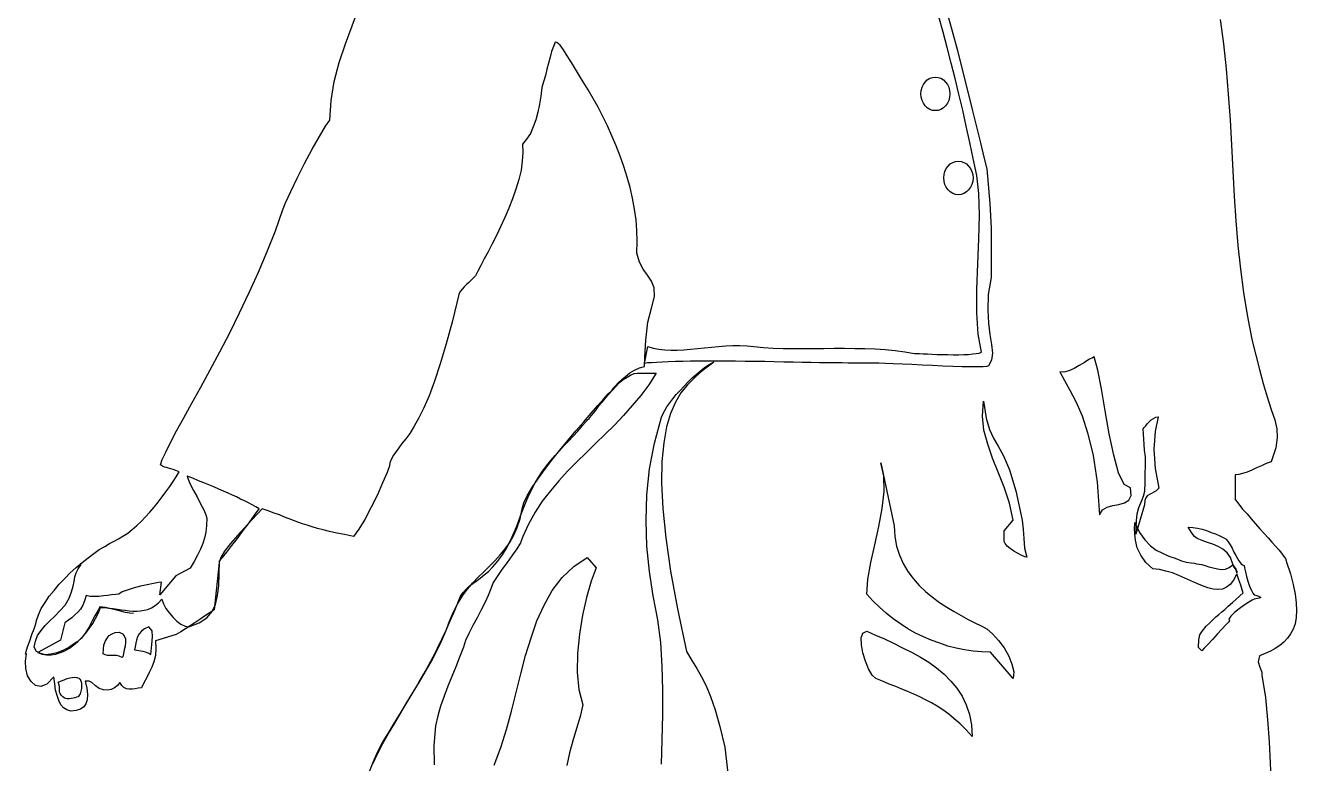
# Model space of a CAD drawing. Header units: millimetres. Extents: x -1583.85 to -1582.96, y 1850.07 to 1851.74.
# Drawn here: x -1583.848 to -1583.066, y 1850.815 to 1851.269 of the extents above; entities that cross this region are included whole.
import ezdxf

# ---------------------------------------------------------------- set-up
doc = ezdxf.new("R2010")
doc.units = ezdxf.units.MM
doc.header["$LTSCALE"] = 10
doc.layers.add('Humanos', color=2, linetype='Continuous')

msp = doc.modelspace()

# ---------------------------------------------------------------- linework, layer by layer
at = {"layer": 'Humanos'}
for points in [[(-1583.63422, 1850.81461), (-1583.63134, 1850.82074), (-1583.62808, 1850.82707), (-1583.62464, 1850.83339), (-1583.6208, 1850.83972), (-1583.61716, 1850.84605), (-1583.61333, 1850.85238), (-1583.60949, 1850.8587), (-1583.60565, 1850.86503), (-1583.60202, 1850.87135), (-1583.59837, 1850.87748), (-1583.59512, 1850.88381), (-1583.59204, 1850.89014), (-1583.58936, 1850.89627), (-1583.58707, 1850.9024), (-1583.58476, 1850.90815), (-1583.58208, 1850.91333), (-1583.5792, 1850.91793), (-1583.57613, 1850.92215), (-1583.57287, 1850.92598), (-1583.56943, 1850.92943), (-1583.56597, 1850.93288), (-1583.56252, 1850.93633), (-1583.55926, 1850.93959), (-1583.55601, 1850.94323), (-1583.55294, 1850.94688), (-1583.55006, 1850.95091), (-1583.54757, 1850.95531), (-1583.54547, 1850.9601), (-1583.54374, 1850.96547), (-1583.5424, 1850.97161), (-1583.54144, 1850.97525), (-1583.53932, 1850.97947), (-1583.53645, 1850.98445), (-1583.53281, 1850.98982), (-1583.52879, 1850.99557), (-1583.52418, 1851.00151), (-1583.51939, 1851.00765), (-1583.51441, 1851.01359), (-1583.50942, 1851.01953), (-1583.50463, 1851.02509), (-1583.50003, 1851.03046), (-1583.49601, 1851.03506), (-1583.49236, 1851.03908), (-1583.48949, 1851.04234), (-1583.48737, 1851.04445), (-1583.48642, 1851.0458), (-1583.48507, 1851.04733), (-1583.48335, 1851.04906), (-1583.48124, 1851.05116), (-1583.47894, 1851.05308), (-1583.47626, 1851.05519), (-1583.47338, 1851.05691), (-1583.47032, 1851.05825), (-1583.46725, 1851.05921), (-1583.46706, 1851.06497), (-1583.46648, 1851.07532), (-1583.46514, 1851.08643), (-1583.46284, 1851.09506), (-1583.46111, 1851.10215), (-1583.46131, 1851.10753), (-1583.46284, 1851.11174), (-1583.46533, 1851.11538), (-1583.46802, 1851.11902), (-1583.47032, 1851.12344), (-1583.47185, 1851.12899), (-1583.47166, 1851.13628), (-1583.47185, 1851.14279), (-1583.47242, 1851.1495), (-1583.47338, 1851.15602), (-1583.47453, 1851.16273), (-1583.47607, 1851.16925), (-1583.47798, 1851.17577), (-1583.4799, 1851.18228), (-1583.4822, 1851.18861), (-1583.4847, 1851.19494), (-1583.48737, 1851.20107), (-1583.49006, 1851.20721), (-1583.49293, 1851.21296), (-1583.49581, 1851.21871), (-1583.49888, 1851.22408), (-1583.50195, 1851.22944), (-1583.50501, 1851.23443), (-1583.50713, 1851.23807), (-1583.50962, 1851.24209), (-1583.51211, 1851.24631), (-1583.51479, 1851.25034), (-1583.51709, 1851.25398), (-1583.5192, 1851.25686), (-1583.52112, 1851.25859), (-1583.52227, 1851.25877), (-1583.52323, 1851.25609), (-1583.52437, 1851.25302), (-1583.52534, 1851.24957), (-1583.5263, 1851.24593), (-1583.52725, 1851.24209), (-1583.52821, 1851.23826), (-1583.52936, 1851.23443), (-1583.53032, 1851.23078), (-1583.53089, 1851.22561), (-1583.53185, 1851.22062), (-1583.53281, 1851.21564), (-1583.53415, 1851.21104), (-1583.53569, 1851.20663), (-1583.53741, 1851.20261), (-1583.53971, 1851.19896), (-1583.54221, 1851.1959), (-1583.54201, 1851.19091), (-1583.5424, 1851.18554), (-1583.54317, 1851.17999), (-1583.54451, 1851.17423), (-1583.54642, 1851.16829), (-1583.54834, 1851.16235), (-1583.55064, 1851.1566), (-1583.55313, 1851.15084), (-1583.55582, 1851.1451), (-1583.55831, 1851.13972), (-1583.56099, 1851.13455), (-1583.56348, 1851.12976), (-1583.56578, 1851.12535), (-1583.5679, 1851.12132), (-1583.56981, 1851.11788), (-1583.57115, 1851.115), (-1583.57269, 1851.11346), (-1583.57403, 1851.11212), (-1583.57537, 1851.11078), (-1583.5769, 1851.10944), (-1583.57805, 1851.1081), (-1583.57939, 1851.10676), (-1583.58055, 1851.10522), (-1583.58151, 1851.1035), (-1583.58534, 1851.0872), (-1583.58917, 1851.07302), (-1583.59281, 1851.06075), (-1583.59646, 1851.0502), (-1583.59972, 1851.0412), (-1583.60298, 1851.03372), (-1583.60604, 1851.02759), (-1583.60891, 1851.02241), (-1583.6116, 1851.018), (-1583.61409, 1851.01455), (-1583.61639, 1851.01167), (-1583.61831, 1851.00918), (-1583.62003, 1851.00688), (-1583.62157, 1851.00458), (-1583.62291, 1851.00227), (-1583.62387, 1850.99978), (-1583.62406, 1850.99806), (-1583.62559, 1850.99384), (-1583.62828, 1850.98752), (-1583.63154, 1850.98023), (-1583.63537, 1850.97256), (-1583.6392, 1850.96509), (-1583.64285, 1850.95895), (-1583.64611, 1850.95454), (-1583.65167, 1850.9557), (-1583.65646, 1850.95665), (-1583.66086, 1850.95761), (-1583.66489, 1850.95857), (-1583.66834, 1850.95953), (-1583.6716, 1850.96049), (-1583.67467, 1850.96144), (-1583.67754, 1850.9624), (-1583.68042, 1850.96336), (-1583.6831, 1850.96432), (-1583.68578, 1850.96547), (-1583.68866, 1850.96643), (-1583.69172, 1850.96777), (-1583.69498, 1850.96892), (-1583.69862, 1850.97026), (-1583.70246, 1850.97161), (-1583.70514, 1850.96854), (-1583.70897, 1850.96451), (-1583.71319, 1850.95991), (-1583.7176, 1850.95512), (-1583.72182, 1850.95014), (-1583.72547, 1850.94553), (-1583.72776, 1850.94151), (-1583.72873, 1850.93844), (-1583.73198, 1850.90949), (-1583.73505, 1850.90739), (-1583.73792, 1850.90547), (-1583.7408, 1850.90336), (-1583.74368, 1850.90144), (-1583.74655, 1850.89953), (-1583.74943, 1850.89761), (-1583.7523, 1850.89588), (-1583.75518, 1850.89416), (-1583.76802, 1850.89032), (-1583.76783, 1850.88553), (-1583.76802, 1850.88132), (-1583.76898, 1850.87748), (-1583.77032, 1850.87403), (-1583.77186, 1850.87078), (-1583.77339, 1850.86771), (-1583.77512, 1850.86445), (-1583.77665, 1850.86138), (-1583.77856, 1850.8612), (-1583.78048, 1850.86081), (-1583.7824, 1850.86061), (-1583.78412, 1850.86061), (-1583.78585, 1850.86081), (-1583.78738, 1850.86158), (-1583.78873, 1850.86273), (-1583.78987, 1850.86464), (-1583.79141, 1850.86273), (-1583.79313, 1850.86138), (-1583.79524, 1850.86043), (-1583.79754, 1850.86004), (-1583.80003, 1850.86024), (-1583.80252, 1850.861), (-1583.80482, 1850.86254), (-1583.80713, 1850.86464), (-1583.80866, 1850.86541), (-1583.80943, 1850.8656), (-1583.81, 1850.8656), (-1583.81115, 1850.8656), (-1583.8102, 1850.8612), (-1583.80981, 1850.85736), (-1583.81, 1850.8541), (-1583.81077, 1850.85161), (-1583.81211, 1850.84969), (-1583.81403, 1850.84835), (-1583.81671, 1850.84739), (-1583.81997, 1850.847), (-1583.82246, 1850.84777), (-1583.82458, 1850.84912), (-1583.82611, 1850.85103), (-1583.82745, 1850.85352), (-1583.82841, 1850.85659), (-1583.82937, 1850.86004), (-1583.82994, 1850.86387), (-1583.83051, 1850.86809), (-1583.83473, 1850.86369), (-1583.83856, 1850.86215), (-1583.84182, 1850.86273), (-1583.84451, 1850.86522), (-1583.84662, 1850.86886), (-1583.84777, 1850.87327), (-1583.84796, 1850.87786), (-1583.84738, 1850.88227), (-1583.84796, 1850.88208), (-1583.84758, 1850.88381), (-1583.84662, 1850.88668), (-1583.84528, 1850.89032), (-1583.84393, 1850.89416), (-1583.84259, 1850.8978), (-1583.84163, 1850.90087), (-1583.84125, 1850.90279), (-1583.83991, 1850.90642), (-1583.83819, 1850.91026), (-1583.83588, 1850.9139), (-1583.83339, 1850.91774), (-1583.83032, 1850.92138), (-1583.82725, 1850.92522), (-1583.82381, 1850.92866), (-1583.82036, 1850.93211), (-1583.81671, 1850.93537), (-1583.81307, 1850.93844), (-1583.80943, 1850.94132), (-1583.80598, 1850.944), (-1583.80252, 1850.94649), (-1583.79908, 1850.94841), (-1583.7962, 1850.95032), (-1583.79333, 1850.95167), (-1583.79064, 1850.95301), (-1583.78796, 1850.95474), (-1583.78508, 1850.95665), (-1583.7824, 1850.95876), (-1583.77952, 1850.96126), (-1583.77684, 1850.96375), (-1583.77416, 1850.96662), (-1583.77147, 1850.96949), (-1583.76879, 1850.97256), (-1583.7663, 1850.97563), (-1583.76381, 1850.97889), (-1583.76151, 1850.98196), (-1583.7592, 1850.98522), (-1583.75709, 1850.98829), (-1583.75518, 1850.99135), (-1583.75345, 1850.99442), (-1583.75537, 1850.99518), (-1583.75709, 1850.99576), (-1583.75862, 1850.99614), (-1583.75997, 1850.99653), (-1583.76112, 1850.99691), (-1583.76246, 1850.9973), (-1583.76361, 1850.99787), (-1583.76495, 1850.99864), (-1583.76381, 1851.0019), (-1583.76169, 1851.0065), (-1583.75882, 1851.01244), (-1583.75499, 1851.01953), (-1583.75057, 1851.02759), (-1583.74559, 1851.03659), (-1583.74003, 1851.04637), (-1583.73428, 1851.05711), (-1583.72834, 1851.06823), (-1583.72221, 1851.07992), (-1583.71626, 1851.09219), (-1583.71032, 1851.10464), (-1583.70457, 1851.11711), (-1583.6992, 1851.12995), (-1583.69422, 1851.14261), (-1583.6898, 1851.15526), (-1583.68808, 1851.15986), (-1583.68482, 1851.16676), (-1583.6808, 1851.175), (-1583.6764, 1851.18401), (-1583.6716, 1851.19283), (-1583.66719, 1851.20069), (-1583.66336, 1851.20701), (-1583.66068, 1851.21085), (-1583.65991, 1851.22292), (-1583.65799, 1851.23462), (-1583.65493, 1851.24631), (-1583.65109, 1851.25763), (-1583.64707, 1851.26874), (-1583.64285, 1851.27986)], [(-1583.28168, 1851.2789), (-1583.27823, 1851.26625), (-1583.27478, 1851.2536), (-1583.27171, 1851.24113), (-1583.26865, 1851.22906), (-1583.26577, 1851.21737), (-1583.26309, 1851.20663), (-1583.26059, 1851.19686), (-1583.25849, 1851.18804), (-1583.25676, 1851.18075), (-1583.25484, 1851.15948), (-1583.25407, 1851.14433), (-1583.25407, 1851.13053), (-1583.25407, 1851.11385), (-1583.2558, 1851.1035), (-1583.25619, 1851.0941), (-1583.25561, 1851.08586), (-1583.25484, 1851.07877), (-1583.25389, 1851.07263), (-1583.25331, 1851.06726), (-1583.25389, 1851.06304), (-1583.25561, 1851.0596), (-1583.25676, 1851.05921), (-1583.25906, 1851.05902), (-1583.26251, 1851.05902), (-1583.26673, 1851.05902), (-1583.27191, 1851.05902), (-1583.27766, 1851.05921), (-1583.28379, 1851.05941), (-1583.29011, 1851.05978), (-1583.29644, 1851.05998), (-1583.30277, 1851.06037), (-1583.30871, 1851.06055), (-1583.31427, 1851.06075), (-1583.31906, 1851.06094), (-1583.32309, 1851.06113), (-1583.32616, 1851.06113), (-1583.32808, 1851.06113), (-1583.32903, 1851.06113), (-1583.33057, 1851.06113), (-1583.33267, 1851.06113), (-1583.33517, 1851.06113), (-1583.33823, 1851.06113), (-1583.34188, 1851.06113), (-1583.34571, 1851.06132), (-1583.35012, 1851.06132), (-1583.35472, 1851.06151), (-1583.3597, 1851.06151), (-1583.36488, 1851.06171), (-1583.37025, 1851.06171), (-1583.37581, 1851.0619), (-1583.38156, 1851.0619), (-1583.3875, 1851.06209), (-1583.39325, 1851.06228), (-1583.39939, 1851.06228), (-1583.40533, 1851.06228), (-1583.41128, 1851.06247), (-1583.41702, 1851.06247), (-1583.42277, 1851.06247), (-1583.42833, 1851.06247), (-1583.4337, 1851.06247), (-1583.43888, 1851.06247), (-1583.44367, 1851.06228), (-1583.44827, 1851.06228), (-1583.45249, 1851.06209), (-1583.45632, 1851.0619), (-1583.45977, 1851.06171), (-1583.46284, 1851.06151), (-1583.46533, 1851.06132), (-1583.46725, 1851.06094), (-1583.46514, 1851.07148), (-1583.46188, 1851.07052), (-1583.45843, 1851.06976), (-1583.45479, 1851.06937), (-1583.45095, 1851.06918), (-1583.44712, 1851.06918), (-1583.4431, 1851.06937), (-1583.43888, 1851.06976), (-1583.43466, 1851.07014), (-1583.43025, 1851.07072), (-1583.42603, 1851.0711), (-1583.42163, 1851.07148), (-1583.41721, 1851.07186), (-1583.41281, 1851.07206), (-1583.40859, 1851.07206), (-1583.40418, 1851.07186), (-1583.39996, 1851.07148), (-1583.39402, 1851.0709), (-1583.38808, 1851.07052), (-1583.38194, 1851.07033), (-1583.37581, 1851.07033), (-1583.36948, 1851.07033), (-1583.36335, 1851.07033), (-1583.35702, 1851.07033), (-1583.35051, 1851.07052), (-1583.34418, 1851.07052), (-1583.33785, 1851.07033), (-1583.33171, 1851.07033), (-1583.32539, 1851.06995), (-1583.31926, 1851.06956), (-1583.31312, 1851.06899), (-1583.30718, 1851.06823), (-1583.30123, 1851.06707), (-1583.29989, 1851.06707), (-1583.29817, 1851.06707), (-1583.29587, 1851.06688), (-1583.29318, 1851.06688), (-1583.29031, 1851.06669), (-1583.28724, 1851.0665), (-1583.28398, 1851.0665), (-1583.28072, 1851.0665), (-1583.27746, 1851.0663), (-1583.2742, 1851.0663), (-1583.27094, 1851.0665), (-1583.26807, 1851.0665), (-1583.26539, 1851.06688), (-1583.26328, 1851.06707), (-1583.26136, 1851.06746), (-1583.26002, 1851.06803), (-1583.26213, 1851.07895), (-1583.26289, 1851.09219), (-1583.26289, 1851.10676), (-1583.26232, 1851.12228), (-1583.26155, 1851.13762), (-1583.26117, 1851.15238), (-1583.26155, 1851.16561), (-1583.26289, 1851.17673), (-1583.26501, 1851.18708), (-1583.26711, 1851.19705), (-1583.26941, 1851.20701), (-1583.27152, 1851.21699), (-1583.27383, 1851.22676), (-1583.27613, 1851.23634), (-1583.27862, 1851.24593), (-1583.28111, 1851.25551), (-1583.2836, 1851.26491), (-1583.28628, 1851.2743)], [(-1583.11318, 1851.27277), (-1583.11107, 1851.25763), (-1583.10953, 1851.24229), (-1583.10819, 1851.22676), (-1583.10704, 1851.21104), (-1583.10627, 1851.19532), (-1583.10532, 1851.1796), (-1583.10455, 1851.16408), (-1583.1036, 1851.14874), (-1583.10225, 1851.13359), (-1583.10071, 1851.11902), (-1583.0988, 1851.10464), (-1583.0965, 1851.09103), (-1583.09515, 1851.08337), (-1583.09343, 1851.07493), (-1583.09132, 1851.06611), (-1583.08902, 1851.0573), (-1583.08672, 1851.04867), (-1583.08423, 1851.04043), (-1583.08174, 1851.03276), (-1583.07963, 1851.02624), (-1583.07828, 1851.02087), (-1583.0781, 1851.01551), (-1583.07905, 1851.00918), (-1583.08193, 1851.00055), (-1583.085, 1850.9994), (-1583.08787, 1850.99806), (-1583.09094, 1850.99672), (-1583.09382, 1850.99538), (-1583.09669, 1850.99422), (-1583.09938, 1850.99327), (-1583.10167, 1850.99269), (-1583.10397, 1850.9925), (-1583.10397, 1850.98925), (-1583.10397, 1850.98503), (-1583.10397, 1850.98061), (-1583.10397, 1850.97736), (-1583.10167, 1850.97448), (-1583.09938, 1850.97141), (-1583.09669, 1850.96854), (-1583.0942, 1850.96547), (-1583.09152, 1850.9624), (-1583.08883, 1850.95934), (-1583.08615, 1850.95646), (-1583.08366, 1850.95378), (-1583.08135, 1850.95109), (-1583.07924, 1850.9486), (-1583.07714, 1850.9463), (-1583.07541, 1850.94419), (-1583.07407, 1850.94227), (-1583.07311, 1850.94093), (-1583.07254, 1850.93959), (-1583.07235, 1850.93883), (-1583.07005, 1850.93154), (-1583.06832, 1850.92502), (-1583.06698, 1850.91908), (-1583.0664, 1850.91371), (-1583.06621, 1850.90892), (-1583.0664, 1850.9047), (-1583.06717, 1850.90087), (-1583.06832, 1850.89742), (-1583.06985, 1850.89454), (-1583.07177, 1850.89186), (-1583.07407, 1850.88955), (-1583.07656, 1850.88745), (-1583.07944, 1850.88553), (-1583.08231, 1850.884), (-1583.08557, 1850.88246), (-1583.08902, 1850.88112), (-1583.08979, 1850.87748), (-1583.08883, 1850.87403), (-1583.08768, 1850.87097), (-1583.08749, 1850.86925), (-1583.08538, 1850.85544), (-1583.08404, 1850.84164), (-1583.08308, 1850.82822), (-1583.0825, 1850.81499), (-1583.08193, 1850.80157)], [(-1583.28839, 1851.2373), (-1583.28667, 1851.23711), (-1583.28494, 1851.23654), (-1583.28341, 1851.23557), (-1583.28206, 1851.23424), (-1583.28092, 1851.2327), (-1583.28015, 1851.23098), (-1583.27957, 1851.22906), (-1583.27938, 1851.22695), (-1583.27957, 1851.22484), (-1583.28015, 1851.22292), (-1583.28092, 1851.2212), (-1583.28206, 1851.21966), (-1583.28341, 1851.21833), (-1583.28494, 1851.21737), (-1583.28667, 1851.21679), (-1583.28839, 1851.2166), (-1583.29011, 1851.21679), (-1583.29184, 1851.21737), (-1583.29337, 1851.21833), (-1583.29453, 1851.21966), (-1583.29567, 1851.2212), (-1583.29644, 1851.22292), (-1583.29702, 1851.22484), (-1583.29721, 1851.22695), (-1583.29702, 1851.22906), (-1583.29644, 1851.23098), (-1583.29567, 1851.2327), (-1583.29453, 1851.23424), (-1583.29337, 1851.23557), (-1583.29184, 1851.23654), (-1583.29011, 1851.23711), (-1583.28839, 1851.2373)], [(-1583.2742, 1851.18554), (-1583.27248, 1851.18535), (-1583.27075, 1851.18478), (-1583.26922, 1851.18382), (-1583.26788, 1851.18248), (-1583.26673, 1851.18095), (-1583.26596, 1851.17922), (-1583.26539, 1851.1773), (-1583.26519, 1851.17519), (-1583.26539, 1851.17309), (-1583.26596, 1851.17117), (-1583.26673, 1851.16944), (-1583.26788, 1851.16791), (-1583.26922, 1851.16657), (-1583.27075, 1851.16561), (-1583.27248, 1851.16504), (-1583.2742, 1851.16484), (-1583.27593, 1851.16504), (-1583.27766, 1851.16561), (-1583.27919, 1851.16657), (-1583.28053, 1851.16791), (-1583.28168, 1851.16944), (-1583.28245, 1851.17117), (-1583.28302, 1851.17309), (-1583.28322, 1851.17519), (-1583.28302, 1851.1773), (-1583.28245, 1851.17922), (-1583.28168, 1851.18095), (-1583.28053, 1851.18248), (-1583.27919, 1851.18382), (-1583.27766, 1851.18478), (-1583.27593, 1851.18535), (-1583.2742, 1851.18554)], [(-1583.45671, 1850.81442), (-1583.45632, 1850.82937), (-1583.45594, 1850.8447), (-1583.45594, 1850.85985), (-1583.45632, 1850.8748), (-1583.45728, 1850.88937), (-1583.45901, 1850.90317), (-1583.46188, 1850.91793), (-1583.46418, 1850.93307), (-1583.46572, 1850.9486), (-1583.46629, 1850.96432), (-1583.46572, 1850.98023), (-1583.46418, 1850.99614), (-1583.46111, 1851.01205), (-1583.45671, 1851.02796), (-1583.45594, 1851.02989), (-1583.45479, 1851.03199), (-1583.45345, 1851.03429), (-1583.45172, 1851.03678), (-1583.4498, 1851.03928), (-1583.44769, 1851.04196), (-1583.4454, 1851.04445), (-1583.4429, 1851.04713), (-1583.44041, 1851.04963), (-1583.43792, 1851.05212), (-1583.43542, 1851.05423), (-1583.43294, 1851.05634), (-1583.43063, 1851.05825), (-1583.42852, 1851.05978), (-1583.42642, 1851.06094), (-1583.42469, 1851.0619)], [(-1583.42469, 1851.0619), (-1583.42872, 1851.05864), (-1583.43294, 1851.05538), (-1583.43696, 1851.05173), (-1583.44098, 1851.04771), (-1583.44482, 1851.04292), (-1583.44808, 1851.03717), (-1583.45115, 1851.03026), (-1583.45364, 1851.02203), (-1583.45536, 1851.01225), (-1583.45651, 1851.00074), (-1583.45671, 1850.98733), (-1583.45594, 1850.9718), (-1583.45402, 1850.95378), (-1583.45115, 1850.93327), (-1583.44693, 1850.91007), (-1583.44137, 1850.88381), (-1583.43811, 1850.87825), (-1583.43504, 1850.87327), (-1583.43217, 1850.86809), (-1583.42929, 1850.86254), (-1583.42661, 1850.85602), (-1583.42373, 1850.84777), (-1583.42086, 1850.83761), (-1583.41779, 1850.82496), (-1583.41683, 1850.81614), (-1583.41587, 1850.80713)], [(-1583.2119, 1851.05595), (-1583.20903, 1851.05059), (-1583.20558, 1851.04464), (-1583.20194, 1851.03755), (-1583.1981, 1851.02873), (-1583.19465, 1851.01781), (-1583.19139, 1851.00439), (-1583.1889, 1850.9879), (-1583.18737, 1850.96796), (-1583.18564, 1850.97084), (-1583.18277, 1850.97256), (-1583.17912, 1850.97352), (-1583.17548, 1850.97429), (-1583.17203, 1850.97525), (-1583.16934, 1850.97697), (-1583.168, 1850.97985), (-1583.16839, 1850.98445), (-1583.17222, 1850.98656), (-1583.17567, 1850.99365), (-1583.17855, 1851.00458), (-1583.18142, 1851.01781), (-1583.18391, 1851.0318), (-1583.18621, 1851.04541), (-1583.18851, 1851.05691), (-1583.19063, 1851.06516), (-1583.19177, 1851.06458), (-1583.19389, 1851.06343), (-1583.19656, 1851.06171), (-1583.19982, 1851.05978), (-1583.20308, 1851.05787), (-1583.20634, 1851.05653), (-1583.20941, 1851.05576), (-1583.2119, 1851.05595)], [(-1583.63671, 1850.80886), (-1583.63403, 1850.81557), (-1583.63134, 1850.8219), (-1583.62828, 1850.82765), (-1583.62482, 1850.83339), (-1583.62157, 1850.83877), (-1583.61831, 1850.84413), (-1583.61505, 1850.8495), (-1583.61198, 1850.85468), (-1583.60891, 1850.85985), (-1583.60585, 1850.86503), (-1583.60298, 1850.87001), (-1583.60009, 1850.87518), (-1583.59722, 1850.88055), (-1583.59454, 1850.88572), (-1583.59186, 1850.89128), (-1583.58917, 1850.89684), (-1583.58668, 1850.90259), (-1583.58418, 1850.90854), (-1583.58169, 1850.91467), (-1583.58035, 1850.91774), (-1583.57882, 1850.92004), (-1583.5769, 1850.92215), (-1583.57499, 1850.92387), (-1583.57287, 1850.92559), (-1583.57077, 1850.92713), (-1583.56827, 1850.92885), (-1583.56578, 1850.93097), (-1583.5631, 1850.93307), (-1583.56042, 1850.93595), (-1583.55754, 1850.93921), (-1583.55466, 1850.94323), (-1583.55179, 1850.94802), (-1583.54873, 1850.95397), (-1583.54584, 1850.96087), (-1583.54278, 1850.96892), (-1583.54086, 1850.9741), (-1583.53875, 1850.97889), (-1583.53665, 1850.9833), (-1583.53453, 1850.98752), (-1583.53223, 1850.99116), (-1583.52993, 1850.9948), (-1583.52744, 1850.99806), (-1583.52476, 1851.00132), (-1583.52227, 1851.00439), (-1583.51958, 1851.00726), (-1583.5169, 1851.01033), (-1583.51402, 1851.01321), (-1583.51115, 1851.01627), (-1583.50827, 1851.01934), (-1583.5054, 1851.02279), (-1583.50233, 1851.02624), (-1583.50118, 1851.0272), (-1583.50003, 1851.02873), (-1583.4985, 1851.03046), (-1583.49696, 1851.03256), (-1583.49524, 1851.03487), (-1583.49332, 1851.03717), (-1583.49121, 1851.03966), (-1583.4891, 1851.04215), (-1583.487, 1851.04464), (-1583.48489, 1851.04694), (-1583.48258, 1851.04925), (-1583.48028, 1851.05116), (-1583.47798, 1851.05269), (-1583.47588, 1851.05385), (-1583.47358, 1851.05481), (-1583.47146, 1851.05499), (-1583.46015, 1851.05499), (-1583.46457, 1851.0479), (-1583.46955, 1851.04138), (-1583.47472, 1851.03506), (-1583.48009, 1851.02892), (-1583.48565, 1851.02298), (-1583.4914, 1851.01742), (-1583.49735, 1851.01167), (-1583.5031, 1851.00611), (-1583.50885, 1851.00055), (-1583.5146, 1850.9948), (-1583.51997, 1850.98886), (-1583.52514, 1850.98273), (-1583.53013, 1850.97621), (-1583.53453, 1850.96949), (-1583.53856, 1850.96221), (-1583.54201, 1850.95454), (-1583.54354, 1850.95071), (-1583.54584, 1850.94688), (-1583.54873, 1850.94266), (-1583.55179, 1850.93844), (-1583.55505, 1850.93422), (-1583.55792, 1850.93001), (-1583.56022, 1850.92617), (-1583.56175, 1850.92234), (-1583.56329, 1850.91831), (-1583.56521, 1850.9141), (-1583.5677, 1850.90931), (-1583.57019, 1850.90451), (-1583.57287, 1850.89972), (-1583.57518, 1850.89493), (-1583.57729, 1850.89051), (-1583.57863, 1850.88649), (-1583.58092, 1850.88036), (-1583.58323, 1850.87441), (-1583.58572, 1850.86829), (-1583.58821, 1850.86234), (-1583.59051, 1850.85621), (-1583.59262, 1850.85008), (-1583.59435, 1850.84413), (-1583.59569, 1850.838), (-1583.59684, 1850.82592), (-1583.59665, 1850.81404)], [(-1583.25868, 1851.03774), (-1583.25714, 1851.02739), (-1583.25503, 1851.0203), (-1583.25254, 1851.01512), (-1583.24967, 1851.01014), (-1583.24641, 1851.0042), (-1583.24277, 1850.99557), (-1583.23893, 1850.98273), (-1583.2349, 1850.96451), (-1583.23433, 1850.95914), (-1583.23395, 1850.95321), (-1583.23357, 1850.94726), (-1583.23203, 1850.94189), (-1583.23337, 1850.94209), (-1583.23549, 1850.94304), (-1583.23779, 1850.94419), (-1583.24008, 1850.94553), (-1583.24238, 1850.94706), (-1583.2443, 1850.9486), (-1583.24545, 1850.95014), (-1583.24602, 1850.95148), (-1583.24602, 1850.958), (-1583.24046, 1850.96451), (-1583.24277, 1850.97505), (-1583.24602, 1850.98483), (-1583.24967, 1850.99404), (-1583.25312, 1851.00266), (-1583.25619, 1851.01129), (-1583.25849, 1851.01991), (-1583.25945, 1851.02854), (-1583.25868, 1851.03774)], [(-1583.15133, 1851.02816), (-1583.15324, 1851.01915), (-1583.15401, 1851.00822), (-1583.15324, 1850.99634), (-1583.15094, 1850.98426), (-1583.15247, 1850.98273), (-1583.15401, 1850.98177), (-1583.15535, 1850.981), (-1583.15669, 1850.98043), (-1583.15804, 1850.97947), (-1583.15899, 1850.97831), (-1583.15957, 1850.97659), (-1583.15976, 1850.9741), (-1583.16513, 1850.95588), (-1583.16494, 1850.95972), (-1583.16474, 1850.96413), (-1583.16417, 1850.96854), (-1583.16321, 1850.97238), (-1583.16148, 1850.97659), (-1583.16034, 1850.97927), (-1583.15957, 1850.98234), (-1583.15938, 1850.98752), (-1583.15918, 1851.00362), (-1583.15976, 1851.00765), (-1583.15995, 1851.01109), (-1583.16014, 1851.01435), (-1583.16034, 1851.01742), (-1583.16052, 1851.02087), (-1583.15995, 1851.02164), (-1583.15899, 1851.0226), (-1583.15804, 1851.02394), (-1583.15689, 1851.02509), (-1583.15573, 1851.02624), (-1583.1542, 1851.0272), (-1583.15286, 1851.02796), (-1583.15133, 1851.02816)], [(-1583.3137, 1850.96106), (-1583.31331, 1850.95454), (-1583.31217, 1850.9486), (-1583.31044, 1850.94304), (-1583.30814, 1850.93787), (-1583.30526, 1850.93307), (-1583.302, 1850.92866), (-1583.29836, 1850.92445), (-1583.29433, 1850.92061), (-1583.29011, 1850.91716), (-1583.2859, 1850.9139), (-1583.2813, 1850.91103), (-1583.27689, 1850.90835), (-1583.27248, 1850.90585), (-1583.26827, 1850.90355), (-1583.26405, 1850.90144), (-1583.26021, 1850.89953), (-1583.25676, 1850.89761), (-1583.25312, 1850.89454), (-1583.24948, 1850.89051), (-1583.24602, 1850.88592), (-1583.24315, 1850.88093), (-1583.24123, 1850.87594), (-1583.24008, 1850.87116), (-1583.24046, 1850.86713), (-1583.25446, 1850.88342), (-1583.25983, 1850.88362), (-1583.26501, 1850.884), (-1583.27037, 1850.88476), (-1583.27555, 1850.88572), (-1583.28072, 1850.88707), (-1583.28571, 1850.88879), (-1583.29088, 1850.89071), (-1583.29567, 1850.89281), (-1583.30066, 1850.89511), (-1583.30526, 1850.8978), (-1583.30986, 1850.90087), (-1583.31427, 1850.90393), (-1583.31868, 1850.90739), (-1583.3227, 1850.91103), (-1583.32673, 1850.91487), (-1583.33057, 1850.91908), (-1583.3298, 1850.92828), (-1583.32808, 1850.93844), (-1583.32558, 1850.94937), (-1583.32309, 1850.96068), (-1583.32098, 1850.9718), (-1583.31983, 1850.98215), (-1583.32002, 1850.99173), (-1583.32194, 1850.99978), (-1583.3137, 1850.96106)], [(-1583.74847, 1850.99173), (-1583.7479, 1850.98982), (-1583.74655, 1850.98675), (-1583.74464, 1850.98292), (-1583.74234, 1850.97889), (-1583.74022, 1850.97467), (-1583.73831, 1850.97084), (-1583.73696, 1850.96777), (-1583.73639, 1850.96586), (-1583.73658, 1850.96126), (-1583.73696, 1850.95723), (-1583.73773, 1850.95358), (-1583.73888, 1850.95014), (-1583.74022, 1850.94669), (-1583.74214, 1850.94304), (-1583.74425, 1850.93921), (-1583.74674, 1850.93499), (-1583.75556, 1850.93039), (-1583.76534, 1850.9187), (-1583.76418, 1850.92636), (-1583.7661, 1850.92617), (-1583.76917, 1850.92559), (-1583.773, 1850.92483), (-1583.77722, 1850.92387), (-1583.78163, 1850.92272), (-1583.78547, 1850.92157), (-1583.78853, 1850.92042), (-1583.79045, 1850.91908), (-1583.79256, 1850.91889), (-1583.79505, 1850.9187), (-1583.79754, 1850.91831), (-1583.80003, 1850.91793), (-1583.80272, 1850.91754), (-1583.80541, 1850.91754), (-1583.80808, 1850.91754), (-1583.81058, 1850.91812), (-1583.81154, 1850.91487), (-1583.81269, 1850.91218), (-1583.81403, 1850.90988), (-1583.81576, 1850.90796), (-1583.81748, 1850.90624), (-1583.81939, 1850.90451), (-1583.82151, 1850.90298), (-1583.82381, 1850.90144), (-1583.8263, 1850.89071), (-1583.84029, 1850.88304), (-1583.8376, 1850.88208), (-1583.83493, 1850.8817), (-1583.83205, 1850.8817), (-1583.82937, 1850.88208), (-1583.82649, 1850.88304), (-1583.82381, 1850.88419), (-1583.82093, 1850.88572), (-1583.81825, 1850.88783), (-1583.81576, 1850.88994), (-1583.81326, 1850.89244), (-1583.81077, 1850.89511), (-1583.80866, 1850.89799), (-1583.80655, 1850.90106), (-1583.80482, 1850.90413), (-1583.8031, 1850.90758), (-1583.80176, 1850.91084), (-1583.79908, 1850.91084), (-1583.79659, 1850.91045), (-1583.7939, 1850.91026), (-1583.79141, 1850.90988), (-1583.78891, 1850.90949), (-1583.78661, 1850.90911), (-1583.78412, 1850.90872), (-1583.78182, 1850.90854), (-1583.77952, 1850.90854), (-1583.77722, 1850.90872), (-1583.77492, 1850.90911), (-1583.77262, 1850.90968), (-1583.77051, 1850.91065), (-1583.76821, 1850.91198), (-1583.7661, 1850.91371), (-1583.76399, 1850.91601), (-1583.76304, 1850.91314), (-1583.76151, 1850.91026), (-1583.75939, 1850.90739), (-1583.75709, 1850.9047), (-1583.75479, 1850.9024), (-1583.7523, 1850.90067), (-1583.74981, 1850.89933), (-1583.74751, 1850.89895), (-1583.74118, 1850.90144), (-1583.73639, 1850.90451), (-1583.73313, 1850.90835), (-1583.73102, 1850.91275), (-1583.72987, 1850.91812), (-1583.7291, 1850.92426), (-1583.72891, 1850.93154), (-1583.72853, 1850.93959), (-1583.7268, 1850.9417), (-1583.72412, 1850.94496), (-1583.72105, 1850.94899), (-1583.7176, 1850.95339), (-1583.71396, 1850.95819), (-1583.71032, 1850.96298), (-1583.70706, 1850.96758), (-1583.70418, 1850.97161), (-1583.7063, 1850.97275), (-1583.70859, 1850.9741), (-1583.7107, 1850.97525), (-1583.71319, 1850.9764), (-1583.71569, 1850.97755), (-1583.71818, 1850.97889), (-1583.72067, 1850.98004), (-1583.72335, 1850.98119), (-1583.72623, 1850.98253), (-1583.7291, 1850.98369), (-1583.73217, 1850.98503), (-1583.73524, 1850.98636), (-1583.73831, 1850.98752), (-1583.74157, 1850.98886), (-1583.74501, 1850.99039), (-1583.74847, 1850.99173)], [(-1583.1657, 1850.96317), (-1583.16283, 1850.95704), (-1583.15957, 1850.95244), (-1583.15612, 1850.94879), (-1583.15247, 1850.94611), (-1583.14864, 1850.94419), (-1583.14481, 1850.94247), (-1583.14078, 1850.94113), (-1583.13695, 1850.93959), (-1583.13561, 1850.93921), (-1583.13407, 1850.93883), (-1583.13254, 1850.93844), (-1583.131, 1850.93825), (-1583.12928, 1850.93806), (-1583.12774, 1850.93767), (-1583.12621, 1850.93748), (-1583.12468, 1850.93729), (-1583.12238, 1850.93671), (-1583.12008, 1850.93595), (-1583.11758, 1850.93518), (-1583.1149, 1850.93461), (-1583.11241, 1850.93422), (-1583.10992, 1850.93441), (-1583.10762, 1850.93537), (-1583.10551, 1850.9371), (-1583.10455, 1850.93576), (-1583.1036, 1850.93441), (-1583.10301, 1850.93307), (-1583.10301, 1850.93211), (-1583.10321, 1850.93327), (-1583.10378, 1850.93461), (-1583.10474, 1850.93595), (-1583.10532, 1850.93748), (-1583.10685, 1850.94151), (-1583.10896, 1850.94439), (-1583.11165, 1850.94669), (-1583.11452, 1850.94841), (-1583.11778, 1850.94975), (-1583.12104, 1850.95091), (-1583.1243, 1850.95205), (-1583.12736, 1850.95321), (-1583.12909, 1850.95454), (-1583.13043, 1850.95646), (-1583.13177, 1850.95857), (-1583.13292, 1850.9603), (-1583.13005, 1850.9601), (-1583.12717, 1850.95972), (-1583.1243, 1850.95895), (-1583.12161, 1850.95819), (-1583.11874, 1850.95704), (-1583.11605, 1850.95608), (-1583.11337, 1850.95493), (-1583.11088, 1850.95378), (-1583.10953, 1850.95282), (-1583.10819, 1850.95128), (-1583.10704, 1850.94937), (-1583.10589, 1850.94726), (-1583.10474, 1850.94496), (-1583.1036, 1850.94285), (-1583.10263, 1850.94093), (-1583.10167, 1850.93959), (-1583.10091, 1850.93863), (-1583.10034, 1850.93767), (-1583.09957, 1850.9371), (-1583.09841, 1850.93671), (-1583.09822, 1850.93518), (-1583.09765, 1850.93269), (-1583.09708, 1850.92982), (-1583.09612, 1850.92694), (-1583.09515, 1850.92387), (-1583.09401, 1850.92138), (-1583.09305, 1850.91966), (-1583.09228, 1850.9187), (-1583.0894, 1850.91774), (-1583.08826, 1850.91697), (-1583.08922, 1850.91659), (-1583.09228, 1850.91601), (-1583.09343, 1850.91544), (-1583.09554, 1850.9141), (-1583.09841, 1850.91218), (-1583.10148, 1850.91007), (-1583.10436, 1850.90777), (-1583.10666, 1850.90547), (-1583.10781, 1850.90375), (-1583.10743, 1850.90259), (-1583.108, 1850.90183), (-1583.10973, 1850.9001), (-1583.11222, 1850.89742), (-1583.11509, 1850.89435), (-1583.11797, 1850.89109), (-1583.12084, 1850.88802), (-1583.12295, 1850.88572), (-1583.12449, 1850.88419), (-1583.1266, 1850.8863), (-1583.1264, 1850.8909), (-1583.12564, 1850.89397), (-1583.1241, 1850.89646), (-1583.1218, 1850.89933), (-1583.11951, 1850.90144), (-1583.11758, 1850.90336), (-1583.11586, 1850.90509), (-1583.11395, 1850.90662), (-1583.11222, 1850.90815), (-1583.1103, 1850.90968), (-1583.10819, 1850.91161), (-1583.1057, 1850.9139), (-1583.09899, 1850.91985), (-1583.09976, 1850.92176), (-1583.10052, 1850.92464), (-1583.10167, 1850.92789), (-1583.10301, 1850.93154), (-1583.10493, 1850.92771), (-1583.10704, 1850.92502), (-1583.10934, 1850.9233), (-1583.11183, 1850.92215), (-1583.11471, 1850.92196), (-1583.11758, 1850.92215), (-1583.12084, 1850.92292), (-1583.1241, 1850.92426), (-1583.12756, 1850.92559), (-1583.1312, 1850.92732), (-1583.13484, 1850.92885), (-1583.13868, 1850.93058), (-1583.14251, 1850.93211), (-1583.14653, 1850.93327), (-1583.15056, 1850.93422), (-1583.15459, 1850.93461), (-1583.15899, 1850.93863), (-1583.16206, 1850.94304), (-1583.16417, 1850.94765), (-1583.16532, 1850.95224), (-1583.1657, 1850.95627), (-1583.1659, 1850.95972), (-1583.1657, 1850.96202), (-1583.1657, 1850.96317)], [(-1583.55965, 1850.81384), (-1583.55562, 1850.82458), (-1583.55217, 1850.8357), (-1583.5491, 1850.847), (-1583.54623, 1850.85851), (-1583.54335, 1850.87001), (-1583.54048, 1850.88132), (-1583.53703, 1850.89224), (-1583.53339, 1850.90259), (-1583.52897, 1850.91237), (-1583.52399, 1850.92138), (-1583.51786, 1850.92924), (-1583.51076, 1850.93614), (-1583.50252, 1850.9417), (-1583.49696, 1850.93518), (-1583.50003, 1850.92694), (-1583.50291, 1850.91697), (-1583.5054, 1850.90605), (-1583.50731, 1850.89435), (-1583.50846, 1850.88246), (-1583.50866, 1850.87097), (-1583.5077, 1850.86043), (-1583.5052, 1850.85103), (-1583.50674, 1850.84375), (-1583.50904, 1850.83627), (-1583.51134, 1850.82879), (-1583.51345, 1850.82132), (-1583.51498, 1850.81365)], [(-1583.78144, 1850.90719), (-1583.78393, 1850.90739), (-1583.78642, 1850.90777), (-1583.78873, 1850.90835), (-1583.79103, 1850.90892), (-1583.79352, 1850.90968), (-1583.79601, 1850.91026), (-1583.79889, 1850.91084), (-1583.80215, 1850.91122), (-1583.80348, 1850.90872), (-1583.80521, 1850.90566), (-1583.80713, 1850.90221), (-1583.80904, 1850.89857), (-1583.81115, 1850.89511), (-1583.81346, 1850.89205), (-1583.81576, 1850.88994), (-1583.81786, 1850.8886), (-1583.82132, 1850.8863), (-1583.82495, 1850.88438), (-1583.8286, 1850.88285), (-1583.83224, 1850.88208), (-1583.83569, 1850.8817), (-1583.83876, 1850.88246), (-1583.84106, 1850.88381), (-1583.84259, 1850.88649), (-1583.84182, 1850.89014), (-1583.84049, 1850.89358), (-1583.83837, 1850.89665), (-1583.83588, 1850.89972), (-1583.83301, 1850.90259), (-1583.82994, 1850.90547), (-1583.82687, 1850.90872), (-1583.82361, 1850.91218), (-1583.82112, 1850.91659), (-1583.81959, 1850.92042), (-1583.81863, 1850.92387), (-1583.81806, 1850.92675), (-1583.81748, 1850.92962), (-1583.81671, 1850.93211), (-1583.81556, 1850.93461), (-1583.81364, 1850.93729)], [(-1583.79026, 1850.8957), (-1583.78834, 1850.89473), (-1583.78719, 1850.89339), (-1583.78642, 1850.89148), (-1583.78642, 1850.88937), (-1583.78661, 1850.88707), (-1583.78719, 1850.88476), (-1583.78757, 1850.88246), (-1583.78815, 1850.88055), (-1583.78853, 1850.88016), (-1583.79026, 1850.88093), (-1583.79198, 1850.88132), (-1583.79333, 1850.88132), (-1583.79486, 1850.88132), (-1583.7962, 1850.88132), (-1583.79754, 1850.88132), (-1583.79889, 1850.8817), (-1583.80022, 1850.88227), (-1583.80003, 1850.88515), (-1583.79965, 1850.88764), (-1583.79889, 1850.88994), (-1583.79773, 1850.89186), (-1583.79639, 1850.89358), (-1583.79467, 1850.89473), (-1583.79275, 1850.8955), (-1583.79026, 1850.8957)], [(-1583.78086, 1850.88476), (-1583.77952, 1850.88458), (-1583.77818, 1850.88438), (-1583.77703, 1850.88419), (-1583.77569, 1850.884), (-1583.77435, 1850.88362), (-1583.7732, 1850.88323), (-1583.77204, 1850.88266), (-1583.7709, 1850.88189), (-1583.77032, 1850.88802), (-1583.76974, 1850.89281), (-1583.76994, 1850.89646), (-1583.77204, 1850.89895), (-1583.77473, 1850.8978), (-1583.77665, 1850.89627), (-1583.77799, 1850.89454), (-1583.77895, 1850.89281), (-1583.77972, 1850.89071), (-1583.78009, 1850.88879), (-1583.78048, 1850.88668), (-1583.78086, 1850.88476)], [(-1583.33057, 1850.89627), (-1583.32519, 1850.89377), (-1583.31964, 1850.89148), (-1583.31408, 1850.88879), (-1583.30852, 1850.88611), (-1583.30296, 1850.88342), (-1583.29759, 1850.88036), (-1583.29241, 1850.8771), (-1583.28762, 1850.87364), (-1583.28302, 1850.86982), (-1583.2788, 1850.8656), (-1583.27516, 1850.8612), (-1583.27191, 1850.85621), (-1583.26941, 1850.85084), (-1583.26731, 1850.8449), (-1583.26615, 1850.83857), (-1583.26577, 1850.83148), (-1583.26941, 1850.83551), (-1583.27306, 1850.83915), (-1583.2767, 1850.84241), (-1583.28015, 1850.84528), (-1583.28379, 1850.84777), (-1583.28724, 1850.85008), (-1583.29069, 1850.85218), (-1583.29433, 1850.8541), (-1583.29797, 1850.85582), (-1583.30162, 1850.85755), (-1583.30526, 1850.85908), (-1583.30891, 1850.86061), (-1583.31274, 1850.86215), (-1583.31676, 1850.86369), (-1583.32079, 1850.86541), (-1583.32501, 1850.86713), (-1583.32712, 1850.86925), (-1583.32942, 1850.87307), (-1583.33134, 1850.87786), (-1583.33287, 1850.88285), (-1583.33383, 1850.88783), (-1583.33401, 1850.89224), (-1583.33287, 1850.89511), (-1583.33057, 1850.89627)], [(-1583.82783, 1850.86484), (-1583.82649, 1850.86541), (-1583.82515, 1850.86599), (-1583.82381, 1850.86656), (-1583.82227, 1850.86713), (-1583.82074, 1850.86752), (-1583.8192, 1850.86771), (-1583.81786, 1850.8679), (-1583.81633, 1850.86771), (-1583.81576, 1850.86752), (-1583.81518, 1850.86733), (-1583.8148, 1850.86694), (-1583.81422, 1850.86676), (-1583.81346, 1850.86445), (-1583.81346, 1850.861), (-1583.81422, 1850.85774), (-1583.81556, 1850.85582), (-1583.81652, 1850.85564), (-1583.81748, 1850.85525), (-1583.81863, 1850.85506), (-1583.81978, 1850.85487), (-1583.82112, 1850.85468), (-1583.82227, 1850.85468), (-1583.82323, 1850.85487), (-1583.82419, 1850.85525), (-1583.82495, 1850.85582), (-1583.82591, 1850.85678), (-1583.82668, 1850.85794), (-1583.82707, 1850.8587), (-1583.82707, 1850.86043), (-1583.82707, 1850.86177), (-1583.82725, 1850.8633), (-1583.82783, 1850.86484)]]:
    msp.add_lwpolyline(points, dxfattribs=at)

doc.saveas('drawing.dxf')
